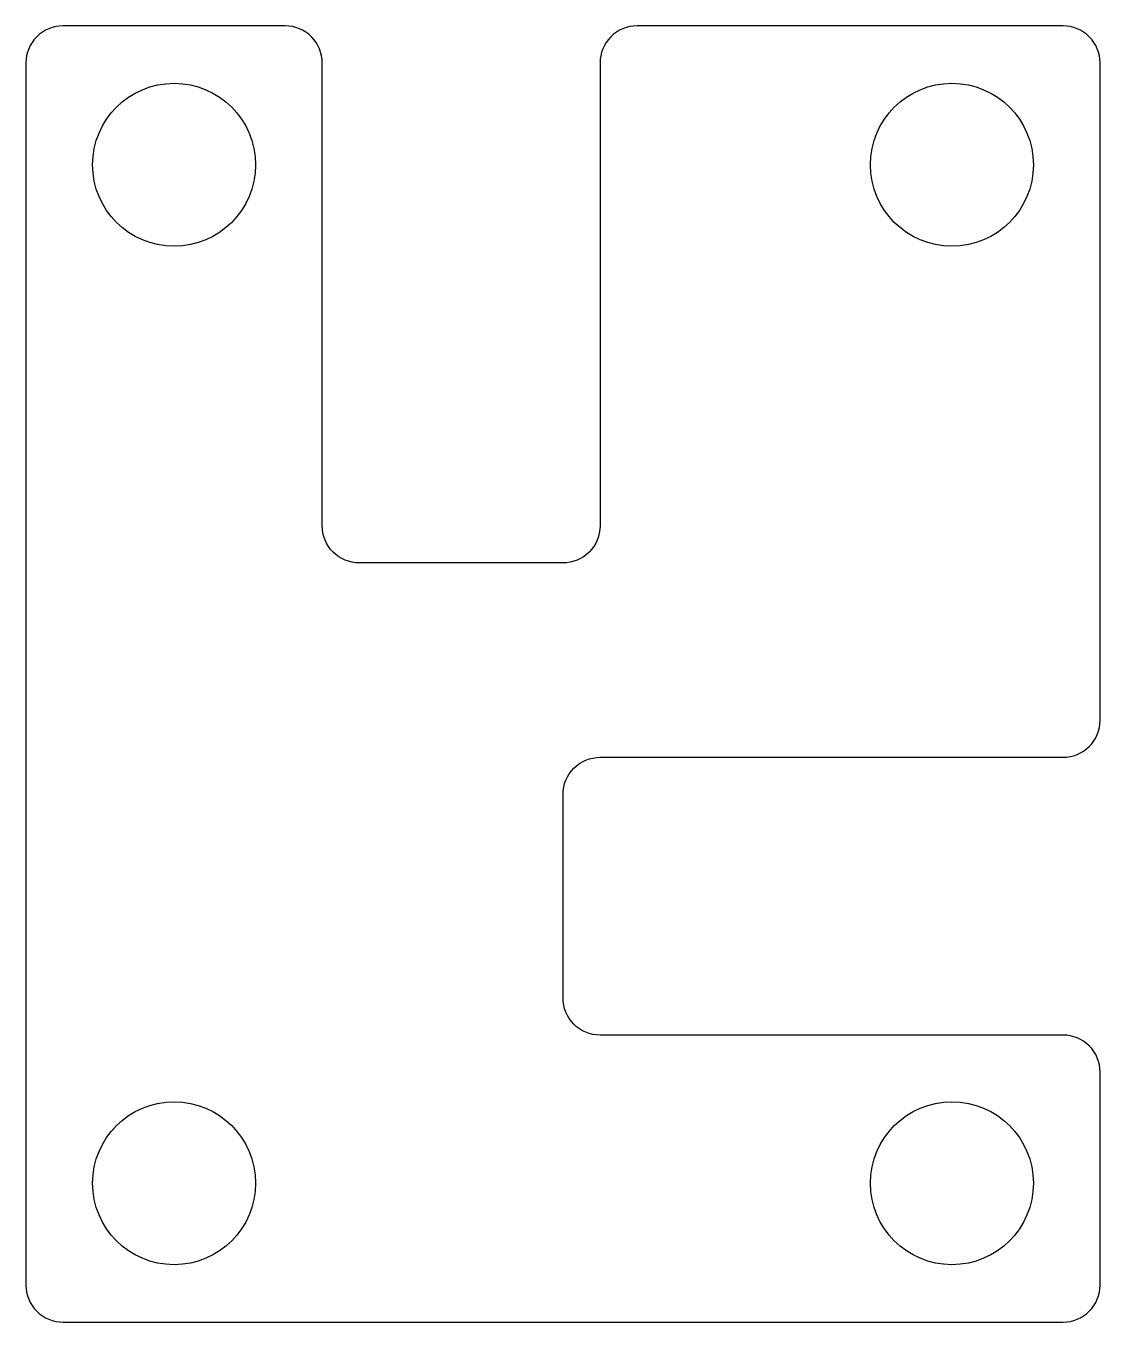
# Model space of a CAD drawing. Header units: millimetres. Extents: x 0 to 58, y -2 to 68.
import ezdxf

# ---------------------------------------------------------------- set-up
doc = ezdxf.new("R2010")
doc.units = ezdxf.units.MM

msp = doc.modelspace()

# ---------------------------------------------------------------- linework, layer by layer
msp.add_lwpolyline([(16, 66, 0.414214), (14, 68), (2, 68, 0.414214), (0, 66), (0, 0, 0.414214), (2, -2), (56, -2, 0.414214), (58, 0), (58, 11.5, 0.414214), (56, 13.5), (31, 13.5, -0.414214), (29, 15.5), (29, 26.5, -0.414214), (31, 28.5), (56, 28.5, 0.414214), (58, 30.5), (58, 66, 0.414214), (56, 68), (33, 68, 0.414214), (31, 66), (31, 41, -0.414214), (29, 39), (18, 39, -0.414214), (16, 41)], format="xyb", close=True)
for centre in [(8, 60.5), (50, 60.5), (8, 5.5), (50, 5.5)]:
    msp.add_circle(centre, 4.4)

doc.saveas('drawing.dxf')
